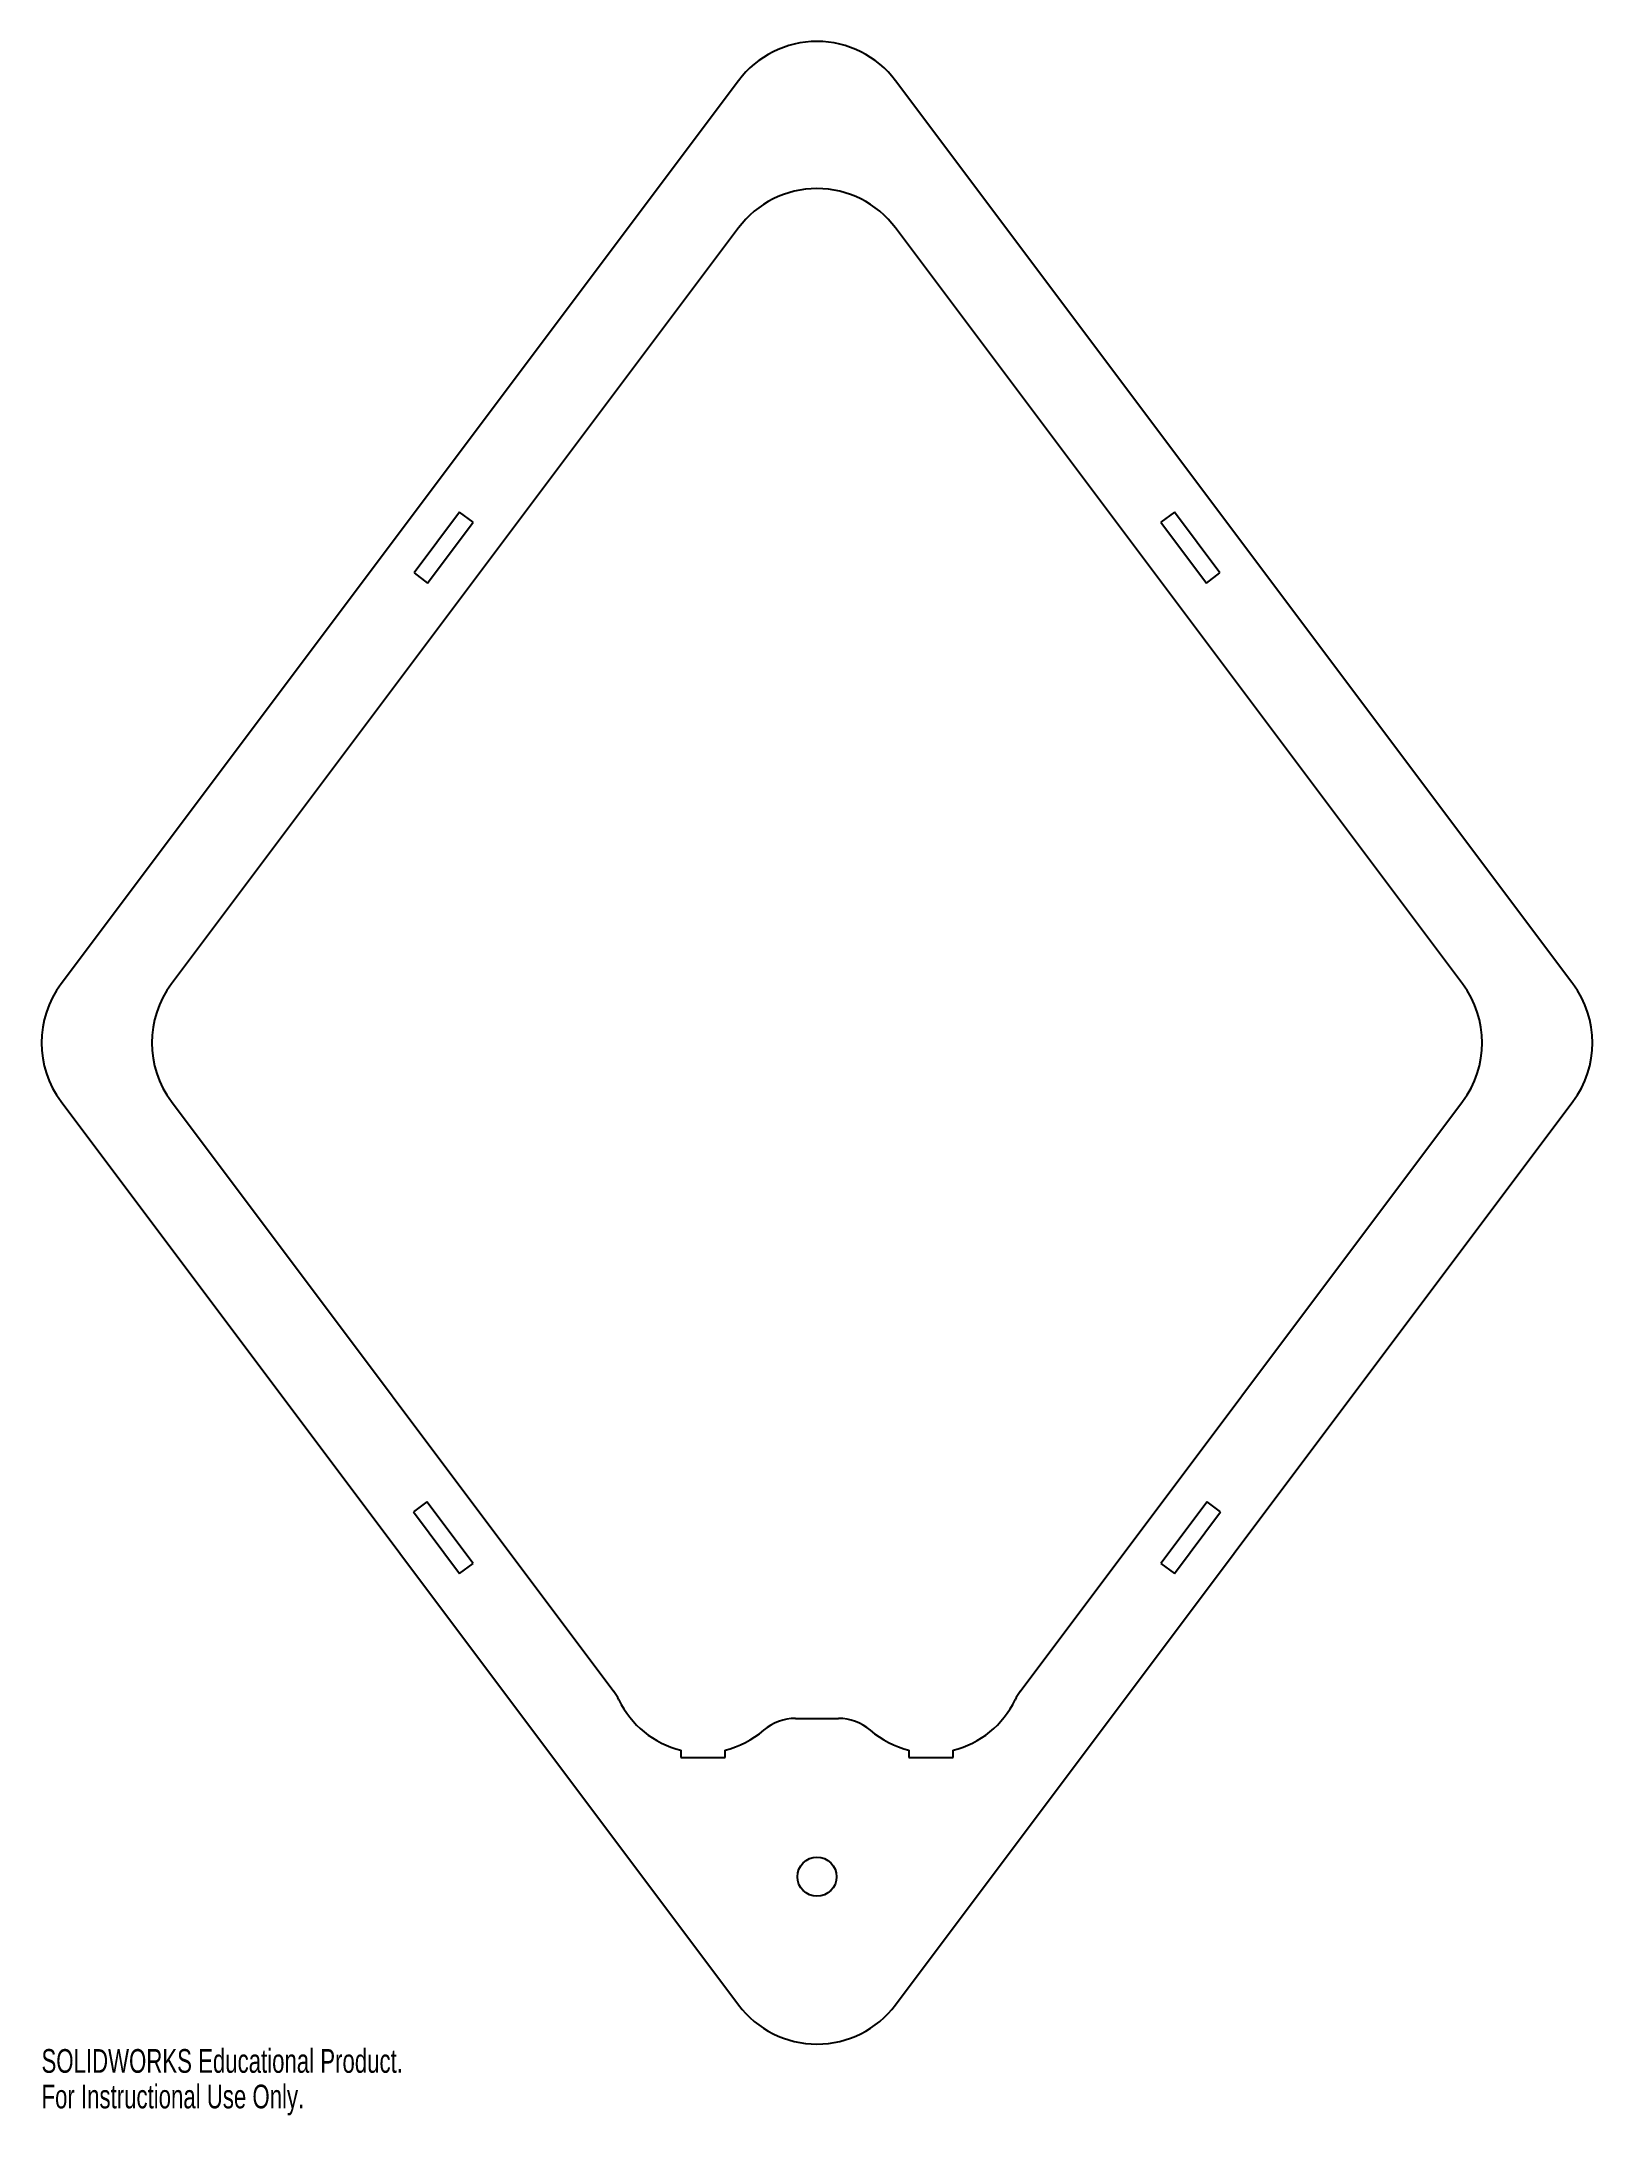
# Model space of a CAD drawing. Header units: millimetres. Extents: x -232 to 84, y -204 to 219.
import ezdxf

# ---------------------------------------------------------------- set-up
doc = ezdxf.new("R2010")
doc.units = ezdxf.units.MM
doc.styles.add('SLDTEXTSTYLE0', font='TXT', dxfattribs={"width": 0.7})

msp = doc.modelspace()

# ---------------------------------------------------------------- linework, layer by layer
at = {"color": 7, "linetype": 'Continuous', "lineweight": 25}
for p, q in [((-89.82, 210.61), (-227.91, 26.48)), ((80.27, 26.48), (-57.82, 210.61)), ((-89.82, 180.61), (-205.41, 26.48)), ((57.77, 26.48), (-57.82, 180.61)), ((-146.67, 122.68), (-155.97, 110.28)), ((-143.91, 120.61), (-146.67, 122.68)), ((-0.97, 122.68), (-3.73, 120.61)), ((8.33, 110.28), (-0.97, 122.68)), ((-153.21, 108.21), (-143.91, 120.61)), ((-3.73, 120.61), (5.57, 108.21)), ((-155.97, 110.28), (-153.21, 108.21)), ((5.57, 108.21), (8.33, 110.28)), ((-227.91, 2.48), (-89.82, -181.64)), ((-205.41, 2.48), (-115.25, -117.74)), ((-57.82, -181.64), (80.27, 2.48)), ((-32.39, -117.74), (57.77, 2.48)), ((-153.33, -79.09), (-156.09, -81.16)), ((-143.91, -91.65), (-153.33, -79.09)), ((5.69, -79.09), (-3.73, -91.65)), ((8.45, -81.16), (5.69, -79.09)), ((-156.09, -81.16), (-146.67, -93.72)), ((-0.97, -93.72), (8.45, -81.16)), ((-146.67, -93.72), (-143.91, -91.65)), ((-3.73, -91.65), (-0.97, -93.72)), ((-78.18, -123.26), (-69.46, -123.26)), ((-101.57, -129.72), (-101.57, -131.22)), ((-92.57, -131.22), (-92.57, -129.72)), ((-55.07, -129.72), (-55.07, -131.22)), ((-46.07, -131.22), (-46.07, -129.72)), ((-101.57, -131.22), (-92.57, -131.22)), ((-55.07, -131.22), (-46.07, -131.22))]:
    msp.add_line(p, q, dxfattribs=at)
msp.add_circle((-73.82, -155.52), 4, dxfattribs=at)
for centre, radius, start, end in [((-73.82, 198.61), 20, 36.8699, 143.1301), ((-73.82, 168.61), 20, 36.8699, 143.1301), ((-211.91, 14.48), 20, 143.1301, 216.8699), ((-189.41, 14.48), 20, 143.1301, 216.8699), ((41.77, 14.48), 20, 323.1301, 36.8699), ((64.27, 14.48), 20, 323.1301, 36.8699), ((-123.25, -123.74), 10, 25.4928, 36.8699), ((-24.39, -123.74), 10, 143.1301, 154.5072), ((-97.07, -111.26), 19, 205.4928, 256.2998), ((-50.57, -111.26), 19, 283.7002, 334.5072), ((-97.07, -111.26), 19, 283.7002, 310.6572), ((-78.18, -133.26), 10, 90, 130.6572), ((-69.46, -133.26), 10, 49.3428, 90), ((-50.57, -111.26), 19, 229.3428, 256.2998), ((-73.82, -169.64), 20, 216.8699, 323.1301)]:
    msp.add_arc(centre, radius, start, end, dxfattribs=at)

# ---------------------------------------------------------------- texts
at = {"color": 7, "linetype": 'Continuous', "char_height": 4.8336, "attachment_point": 1, "style": 'SLDTEXTSTYLE0'}
for s, insert in [('SOLIDWORKS Educational Product.', (-231.91, -190.66)), ('For Instructional Use Only.', (-231.91, -197.91))]:
    msp.add_mtext(s, dxfattribs=dict(at, insert=insert))

doc.saveas('drawing.dxf')
